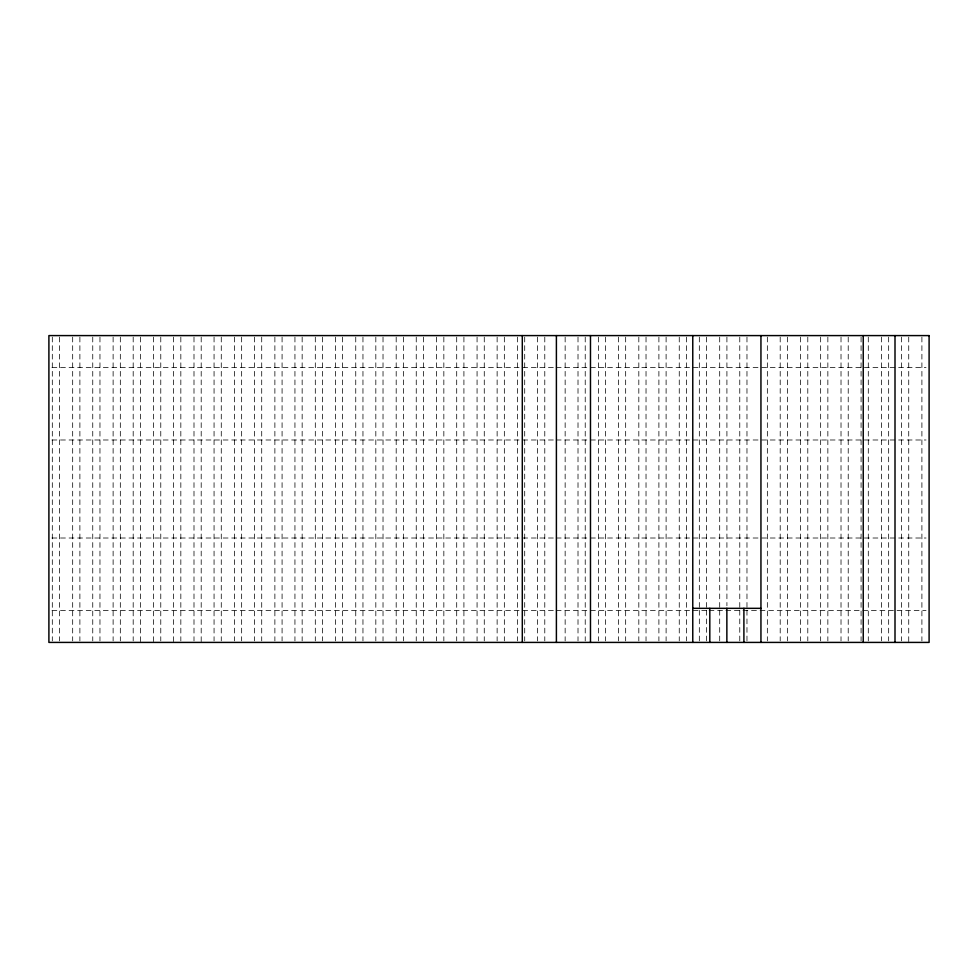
<?xml version="1.0" encoding="UTF-8"?>
<svg xmlns="http://www.w3.org/2000/svg" width="978" height="978" viewBox="0 0 978 978"><rect width="100%" height="100%" fill="white"/><g stroke="black" fill="none" stroke-linecap="round" stroke-linejoin="round"><path stroke-width="0.73" stroke-dasharray="4.89 3.67" d="M51.956 367.545L554.709 367.545M556.237 367.545L926.044 367.545M51.956 439.99L554.709 439.99M556.237 439.99L926.044 439.99M51.956 538.01L554.709 538.01M556.237 538.01L926.044 538.01M51.956 610.455L554.709 610.455M556.237 610.455L707.522 610.455M709.05 610.455L724.331 610.455M725.859 610.455L926.044 610.455M921.899 337.104L921.899 640.896M908.733 337.104L908.733 642.412M901.52 337.104L901.52 640.896M888.66 337.104L888.66 640.896M881.447 337.104L881.447 640.896M868.293 337.104L868.293 640.896M861.08 337.104L861.08 640.896M848.219 337.104L848.219 640.896M841.019 337.104L841.019 640.896M827.853 337.104L827.853 640.896M820.652 337.104L820.652 640.896M807.791 337.104L807.791 640.896M800.579 337.104L800.579 640.896M787.424 337.104L787.424 640.896M780.2 337.104L780.2 640.896M767.351 337.104L767.351 640.896M746.972 337.104L746.972 608.829M746.972 610.358L746.972 640.896M739.771 337.104L739.771 608.829M739.771 610.358L739.771 640.896M726.911 337.104L726.911 605.785M719.698 337.104L719.698 608.829M719.698 610.358L719.698 640.896M706.544 337.104L706.544 608.829M706.544 610.358L706.544 640.896M699.331 337.104L699.331 608.829M699.331 610.358L699.331 640.896M686.47 337.104L686.47 640.896M679.258 337.104L679.258 640.896M666.104 337.104L666.104 640.896M658.891 337.104L658.891 640.896M646.03 337.104L646.03 640.896M638.817 337.104L638.817 640.896M625.663 337.104L625.663 640.896M618.451 337.104L618.451 640.896M605.59 337.104L605.59 640.896M598.377 337.104L598.377 640.896M585.223 337.104L585.223 640.896M578.01 337.104L578.01 640.896M565.15 337.104L565.15 640.896M544.783 337.104L544.783 640.896M537.57 337.104L537.57 640.896M524.709 337.104L524.709 640.896M517.496 337.104L517.496 640.896M504.342 337.104L504.342 640.896M497.13 337.104L497.13 640.896M484.269 337.104L484.269 640.896M477.068 337.104L477.068 640.896M463.914 337.104L463.914 640.896M456.702 337.104L456.702 640.896M443.841 337.104L443.841 640.896M436.616 337.104L436.616 640.896M423.462 337.104L423.462 640.896M416.249 337.104L416.249 640.896M403.388 337.104L403.388 640.896M396.188 337.104L396.188 640.896M383.021 337.104L383.021 640.896M375.821 337.104L375.821 640.896M362.96 337.104L362.96 640.896M355.748 337.104L355.748 640.896M342.593 337.104L342.593 640.896M335.381 337.104L335.381 640.896M322.52 337.104L322.52 640.896M315.307 337.104L315.307 640.896M302.153 337.104L302.153 640.896M294.94 337.104L294.94 640.896M282.08 337.104L282.08 640.896M274.879 337.104L274.879 640.896M261.713 337.104L261.713 640.896M254.512 337.104L254.512 640.896M241.652 337.104L241.652 640.896M234.439 337.104L234.439 640.896M221.272 337.104L221.272 640.896M214.06 337.104L214.06 640.896M201.199 337.104L201.199 642.412M193.999 337.104L193.999 640.896M180.832 337.104L180.832 640.896M173.632 337.104L173.632 642.412M160.771 337.104L160.771 640.896M153.558 337.104L153.558 642.412M140.404 337.104L140.404 642.412M133.191 337.104L133.191 640.896M120.331 337.104L120.331 640.896M113.118 337.104L113.118 640.896M99.964 337.104L99.964 640.896M92.751 337.104L92.751 640.896M79.89 337.104L79.89 640.896M72.678 337.104L72.678 640.896M59.524 337.104L59.524 640.896M52.311 337.104L52.311 640.896"/><path stroke-width="1.47" d="M692.766 608.328L760.945 608.328M895.004 335.588L895.004 642.412M863.232 335.588L863.232 642.412M760.945 335.588L760.945 642.412M743.903 608.328L743.903 642.412M726.862 608.328L726.862 642.412M709.808 608.328L709.808 642.412M692.766 335.588L692.766 642.412M590.48 335.588L590.48 642.412M556.396 335.588L556.396 642.412M522.301 335.588L522.301 642.412M929.1 335.588L48.9 335.588L48.9 642.412L929.1 642.412L929.1 335.588"/></g></svg>
